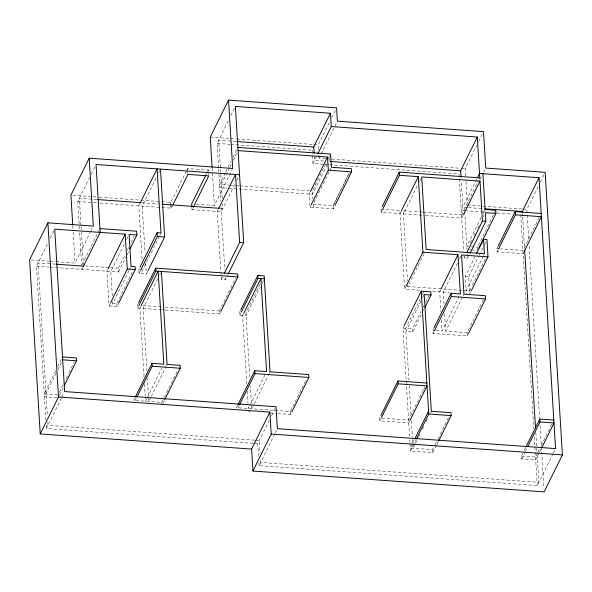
<?xml version="1.0" encoding="UTF-8"?>
<svg xmlns="http://www.w3.org/2000/svg" width="592" height="592" viewBox="0 0 592 592"><rect width="100%" height="100%" fill="white"/><g stroke="black" fill="none" stroke-linecap="round" stroke-linejoin="round"><path stroke-width="0.44" stroke-dasharray="2.96 2.22" d="M45.858 420.253L36.452 266.119L48.233 242.291M50.261 238.176L53.916 230.784M79.446 229L77.759 201.48L89.54 177.644M91.168 174.351L95.638 165.316M55.966 261.694L75.058 263.055L90.495 231.827M90.894 231.006L93.336 226.077M82.081 264.75L99.952 228.586M82.717 267.732L81.911 269.375L81.674 265.571M55.626 370.91L44.252 393.924L58.075 394.916M57.653 366.803L62.123 357.76M56.21 372.967L44.43 396.803L58.253 397.794M57.831 369.682L61.487 362.282M139.616 204.203L138.802 205.846L142.102 259.873M107.722 269.523L106.908 271.166L109.032 305.997L116.987 306.567L118.208 304.103M156.022 178.148L142.213 206.09L145.07 252.888M158.464 173.219L160.084 169.926M124.209 244.326L110.808 271.447L112.362 296.969M126.644 239.397L128.679 235.283M50.091 267.096L118.6 272.002L118.363 268.198L124.86 255.048M127.302 250.12L128.923 246.834M130.958 242.72L134.206 236.149M118.6 272.002L126.718 255.566M127.125 254.745L128.753 251.459M59.296 392.452L62.952 385.052M66.2 378.48L68.642 373.545M69.042 372.723L74.326 362.038M59.474 395.323L63.129 387.93M253.147 443.364L46.368 428.556L61.39 398.164M61.797 397.336L63.832 393.221M109.032 305.997L110.253 303.533M128.997 270.47L112.754 303.348L116.809 303.637L133.059 270.766M129.404 269.649L130.625 267.184M186.384 171.021L170.918 202.323L160.824 201.598M186.791 170.2L187.605 168.55L208.384 170.037L208.488 171.71M147.578 271.528L146.357 273.992L139.053 273.467L138.817 269.663L139.631 268.021M139.053 273.467L140.274 271.003M99.767 203.049L171.273 208.177L172.494 205.705M159.374 236.245L142.716 269.945L142.946 273.748M159.773 235.424L160.994 232.959M218.603 168.017L217.101 143.412L228.475 120.405M230.91 115.47L234.565 108.077M138.239 303.474L137.425 305.117L137.61 308.04L160.632 309.69M137.61 308.04L138.417 306.397M140.689 306.56L139.882 308.203L144.041 376.327M205.942 174.98L207.163 172.509M207.57 171.687L208.384 170.037M157.746 278.847L143.123 308.439L146.949 371.036M159.781 274.74L160.595 273.097M234.676 184.63L221.275 211.751L192.052 209.664L192.866 208.014M225.293 172.886L219.602 184.386L228.778 185.044M225.7 172.057L227.728 167.95M228.135 167.129L230.976 161.379M233.011 157.265L237.473 148.229M229.548 167.884L219.802 187.612L227.18 188.138M229.955 167.062L231.583 163.777M233.204 160.484L237.673 151.448M196.241 204.136L214.422 205.439L232.293 169.275M218.026 209.82L217.212 211.462L221.364 279.365L225.419 279.653L227.853 274.725M236.711 180.523L238.332 177.237M134.946 397.868L133.733 400.333L161.816 402.345L163.843 398.238M135.124 400.747L136.345 398.275M146.772 398.712L145.558 401.176L145.277 396.573M147.179 397.891L162.208 367.484M150.834 397.306L148.799 401.413L147.401 378.399M151.241 396.485L165.864 366.892M166.271 366.071L167.077 364.428M221.364 279.365L222.577 276.901M164.25 397.41L178.066 369.467M162.8 403.574L164.428 400.288M165.235 310.023L219.588 313.915L219.41 310.985L235.66 278.114M219.588 313.915L220.402 312.273M328.597 164.657L312.983 163.54L312.169 150.22L312.983 148.577M318.577 149.273L318.304 144.833L330.084 120.997M331.712 117.712L335.368 110.319M312.983 163.54L316.639 156.14M240.352 310.785L239.545 312.428L239.723 315.358L246.065 315.81L260.28 287.046M239.723 315.358L240.937 312.887M325.556 158.612L319.118 158.153L320.746 154.867M321.153 154.046L336.996 121.989M243.453 313.923L242.646 315.566L246.805 383.683M260.103 284.116L245.887 312.887L249.883 378.406M262.315 282.939L263.529 280.467M310.067 192.37L309.253 194.013L310.053 207.185L333.274 208.85L334.487 206.386M325.704 163.91L312.302 191.031L312.776 198.794M328.553 158.153L330.173 154.867M327.124 164.657L312.502 194.25L228.098 188.204M329.152 160.55L329.966 158.908M310.053 207.185L310.867 205.542M313.301 207.415L313.109 204.247L330.98 168.084M333.274 208.85L333.074 205.676L349.324 172.805M333.089 205.92L349.339 173.049M237.71 405.224L236.497 407.696L290.391 411.551L306.234 379.502M237.888 408.103L239.109 405.638M264.972 374.84L248.322 408.539L248.041 403.936M253.768 404.676L251.741 408.783L250.335 385.769M254.175 403.855L268.798 374.262M269.205 373.441L270.019 371.798M258.519 456.499L257.735 443.697L269.501 419.891M271.543 415.769L276.02 406.711M400.836 211.988L400.022 213.631L381.189 212.276L380.996 209.109L381.81 207.466M381.189 212.276L382.41 209.812M553.113 453.516L537.27 485.573L259.081 465.645L274.917 433.596M275.324 432.774L277.359 428.66M277.781 413.512L290.568 414.43L291.382 412.787M417.242 185.977L403.433 213.919L424.375 215.421M419.676 181.048L421.304 177.763M419.92 290.287L404.632 289.192L405.853 286.72M465.675 175.905L465.231 168.616L476.604 145.602M478.632 141.495L482.288 134.095M424.109 253.635L407.866 286.506L407.747 284.671M409.575 436.378L402.967 328.116L403.781 326.473M476.678 179.206L461.249 210.434L464.653 210.678M461.516 214.874L478.58 180.36M478.98 179.539L479.794 177.896M420.35 298.731L405.727 328.316L408.894 380.249M422.385 294.616L424.005 291.331M480.045 179.576L481.718 176.164M483.701 172.176L485.329 168.89M462.929 215.629L461.716 218.1L425.285 215.488M420.956 301.128L405.927 331.535L412.742 332.023L421.682 313.938M422.577 297.835L424.205 294.55M412.742 332.023L412.543 328.804L421.075 311.54M423.11 307.433L423.916 305.79M425.544 302.505L428.793 295.926M423.302 310.652L424.116 309.009M440.515 290.058L439.701 291.701L440.922 311.762M409.568 421.252L408.754 422.895L379.857 420.823L379.679 417.945L380.493 416.302M457.49 263.188L443.267 291.96L443.993 303.814M459.518 259.081L461.146 255.796M379.857 420.823L381.078 418.359M481.074 217.634L466.836 246.435L470.381 246.694M483.109 213.52L484.737 210.227L484.833 211.832M470.285 243.075L472.32 238.961M473.948 235.668L475.169 233.196M477.611 228.26L479.646 224.146M483.301 216.739L484.115 215.088M468.376 256.647L467.562 258.29L464.15 258.045L464.964 256.403M468.916 332.645L467.288 335.93L433.033 333.474L432.841 330.255L433.655 328.612M433.033 333.474L433.847 331.831M477.655 250.416L477.463 247.197L495.741 210.212M483.205 256.158L466.141 290.679L465.268 276.338L475.021 256.617M470.951 291.382L469.73 293.854L468.679 276.582L478.832 256.04M479.239 255.211L484.115 245.354M484.522 244.533L486.957 239.597M436.2 330.499L442.091 330.921L460.369 293.935M483.338 299.833L467.095 332.711L445.665 331.172L462.722 296.659M463.129 295.837L463.943 294.187M483.612 255.337L484.426 253.694M470.773 288.459L469.552 290.924L404.454 286.262M472.394 285.174L486.21 257.231M423.199 390.431L408.576 420.017L379.679 417.945M423.606 389.61L424.827 387.146M523.927 252.029L523.113 253.672L497.139 251.815L496.94 248.596L497.754 246.953M497.139 251.815L498.36 249.35M528.671 238.761L526.873 209.309L538.653 185.474M540.274 182.188L543.93 174.788M412.321 443.956L410.293 448.063L432.693 449.668L434.728 445.561M412.728 443.134L414.348 439.849M436.526 445.199L432.87 452.599L410.471 450.993L416.154 439.486M415.081 444.155L413.053 448.262L412.432 438.154M415.488 443.334L418.329 437.577M418.736 436.755L419.957 434.291M422.392 429.355L424.42 425.248M426.048 421.963L428.075 417.856M430.517 412.92L431.331 411.277M539.164 217.582L522.921 250.453L500.529 248.847M435.127 444.74L437.569 439.804M437.976 438.983L448.943 416.798M436.933 444.377L438.154 441.913M539.364 452.562L535.708 459.962L521.67 458.955L521.493 456.025L523.935 451.097M524.342 450.275L525.555 447.811M521.67 458.955L524.926 452.384M525.333 451.555L527.361 447.448M537.558 452.924L535.531 457.031L521.493 456.025M537.965 452.103L539.593 448.817M541.214 445.524L551.774 424.161M539.771 451.74L541.391 448.455M553.52 452.695L554.734 450.231M210.249 137.092L229.481 138.476M230.399 138.535L235.89 138.935M236.807 138.994L312.813 144.441M313.73 144.507L318.304 144.833M236.06 141.444L218.692 140.2L220.749 173.915M217.101 143.412L229.903 144.33M230.813 144.396L312.169 150.22M326.473 158.678L460.635 168.283M461.553 168.35L465.231 168.616M323.765 160.98L314.574 160.321L314.197 154.112M329.515 164.724L459.022 173.996L463.706 250.786M229.696 185.111L235.209 185.503M236.127 185.57L238.879 185.77M239.797 185.836L309.549 190.831M467.451 205.054L522.299 208.983M523.217 209.05L526.873 209.309M467.48 207.555L462.907 207.23L461.353 181.722M468.39 207.622L483.93 208.732M464.905 210.7L484.123 212.077M496.94 212.994L512.502 214.104M313.109 204.247L333.074 205.676M380.996 209.109L399.829 210.456L404.632 289.192M422.362 212.069L403.233 210.7L407.525 280.993M423.273 212.136L461.59 214.881M72.749 195.286L92.012 196.67M92.929 196.736L98.435 197.129M99.352 197.195L159.907 201.532M96.829 199.511L79.35 198.261L81.03 225.789M141.91 202.738L161.224 204.122M220.106 208.34L222.866 208.539L222.585 203.981M77.759 201.48L92.433 202.523M93.351 202.59L98.849 202.989M471.262 246.753L477.463 247.197M496.94 248.596L499.633 248.788M468.805 249.787L470.573 249.913M471.461 249.972L476.775 250.357M465.268 276.338L468.679 276.582M31.42 259.932L48.692 261.168M49.602 261.235L55.056 261.627M85.344 265.838L109.194 267.54M110.112 267.606L118.363 268.198M138.817 269.663L141.155 269.834M55.315 264.143L38.043 262.907L47.39 416.109M432.508 291.183L449.661 292.411M36.452 266.119L49.18 267.036M142.953 305.509L164.139 307.026M165.064 307.093L219.41 310.985M161.549 309.757L164.317 309.956M402.967 328.116L412.543 328.804M432.841 330.255L435.364 330.44M248.544 411.418L250.372 411.551M270.47 412.994L276.864 413.445M254.73 440.152L47.959 425.337L47.73 421.652M255.655 440.219L259.326 440.478L260.11 453.287M254.064 443.43L257.735 443.697M529.122 246.124L539.623 418.255M540.074 425.618L541.31 445.865M541.369 446.782L543.9 488.208M522.44 213.327L522.603 216.087M522.662 217.012L524.571 248.337M535.819 432.604L537.114 453.79M537.173 454.715L538.861 482.354L260.665 462.433L260.502 459.688M520.738 214.696L533.784 428.445M534.287 436.741L534.85 445.954M534.909 446.871L537.27 485.573M466.008 181.367L467.34 203.234M464.713 211.596L467.036 249.654M467.295 253.975L467.562 258.29M464.039 256.232L464.15 258.045M467.095 332.711L467.288 335.93M444.607 313.849L445.665 331.172M441.425 319.976L442.091 330.921M432.693 449.668L432.87 452.599M409.235 385.762L411.085 416.095M411.366 420.69L412.38 437.229M409.797 439.974L409.96 442.668M410.019 443.571L410.471 450.993M318.903 154.601L319.118 158.153M290.391 411.551L290.568 414.43M258.911 462.9L259.081 465.645M247.249 391.046L247.981 403.019M220.809 174.825L222.252 198.512M218.663 168.927L220.609 200.821M220.994 207.2L224.805 269.56M225.308 277.818L225.419 279.653M212.143 168.076L214.422 205.439M208.539 172.546L208.687 175.054M191.949 207.992L192.052 209.664M187.605 168.55L187.708 170.222M187.76 171.058L187.908 173.567M171.014 203.996L171.273 208.177M170.592 202.294L170.74 204.802M170.792 205.639L170.947 208.147M161.816 402.345L161.949 404.499M145.684 262.981L146.357 273.992M144.485 383.69L145.218 395.656M116.809 303.637L116.987 306.567M112.643 301.528L112.931 306.279M81.089 226.706L83.442 265.246M79.668 232.671L81.629 264.787M72.757 225.441L73.097 230.947M73.149 231.864L75.058 263.055M46.139 424.864L46.368 428.556"/><path stroke-width="0.89" d="M251.6 449.084L252.939 471.032L544.122 491.885L562.4 454.908L545.151 172.324L485.736 168.069L483.509 131.631L337.396 121.168L336.589 107.848L228.527 100.115L232.7 168.454L89.192 158.175L93.336 226.077L47.878 222.821L29.6 259.807L40.234 433.943L251.6 449.084L269.878 412.099L58.512 396.958L40.234 433.943M89.192 158.175L70.914 195.16L72.705 224.523M83.124 266.911L100.189 232.39L96.045 164.495L239.553 174.773M140.023 203.382L157.08 168.861L160.994 232.959L157.102 232.678L140.038 267.199M108.129 268.701L125.186 234.18L54.73 229.141L64.646 391.571L276.02 406.711L277.359 428.66L555.548 448.588L539.016 177.711L479.527 173.456L477.492 177.563M129.974 248.995L136.878 235.024L136.641 231.213L99.952 228.586M64.343 385.466L76.531 360.809L76.353 357.931L62.53 356.939M110.66 302.712L127.31 269.012L125.186 234.18M118.615 303.282L135.265 269.582L135.087 266.652L131.032 266.363L129.086 234.462L136.878 235.024M140.674 270.181L157.331 236.489L157.102 232.678M172.901 204.876L187.96 174.403L208.739 175.891L193.273 207.193M228.527 100.115L210.249 137.092L212.084 167.166M147.985 270.707L164.635 237.007L160.491 169.105M138.646 302.653L155.703 268.132L237.688 274L237.866 276.93L220.809 311.451M138.824 305.576L155.888 271.055L155.703 268.132M141.096 305.738L158.16 271.217L163.836 364.198L152.011 363.347L135.353 397.047M205.535 175.802L191.697 203.811L191.897 207.156M218.433 208.998L235.498 174.477L239.642 242.38L224.205 273.615M137.152 396.633L152.181 366.226L152.011 363.347M164.835 399.467L180.271 368.239L180.094 365.36L167.077 364.428L161.409 271.454M228.26 273.904L243.697 242.668L235.379 106.427L330.447 113.242L331.261 126.555L317.86 153.676M313.39 147.756L330.447 113.242M240.759 309.964L257.823 275.443L264.165 275.902L270.019 371.798L308.669 374.566L308.846 377.444L291.789 411.965M241.344 312.065L258.001 278.373L257.823 275.443M243.86 313.101L260.924 278.58L266.6 371.554L254.775 370.71L238.117 404.403M310.467 191.549L327.531 157.028L238.08 150.627M311.274 204.721L328.331 170.2L327.531 157.028M334.894 205.557L351.552 171.865L351.359 168.698L331.387 167.262L330.58 154.046L237.88 147.408M239.516 404.817L254.945 373.589L254.775 370.71M382.21 206.645L399.274 172.124L479.794 177.896L477.3 137.018L331.261 126.555M252.939 471.032L271.217 434.047L269.878 412.099M382.809 208.991L399.467 175.299L399.274 172.124M401.235 211.166L418.3 176.645L399.467 175.299M460.243 171.532L477.3 137.018M406.26 285.899L422.91 252.207L418.3 176.645M404.188 325.652L421.245 291.131L430.828 291.819L431.02 295.038L424.93 307.366M463.336 214.807L479.994 181.115L421.711 176.941L426.144 249.521L484.426 253.694L483.546 239.353L486.957 239.597L488.008 256.869L471.358 290.561M440.914 289.236L457.979 254.715L422.91 252.207M380.9 415.48L397.957 380.967L426.854 383.031M381.477 417.538L398.135 383.838L397.957 380.967M484.737 210.227L485.114 209.457L482.931 173.7M466.999 252.296L482.428 221.06L479.994 181.115M469.996 253.361L485.84 221.304L485.314 212.676L495.933 213.431L495.741 210.212L485.114 209.457M434.054 327.79L451.119 293.269L460.369 293.935L457.979 254.715M434.254 331.009L451.311 296.488L451.119 293.269M478.876 247.952L495.933 213.431M476.641 253.324L483.546 239.353M409.975 420.431L427.032 385.91L398.135 383.838M498.161 246.131L515.225 211.61L541.199 213.468M498.767 248.529L515.417 214.829L515.225 211.61M521.952 212.232L539.016 177.711M414.755 439.027L428.571 411.077M416.561 438.665L428.749 414.008L421.245 291.131M468.916 332.645L485.566 298.945L485.373 295.726L463.943 294.187L461.545 254.974L488.008 256.869M524.334 251.208L541.391 216.687L515.417 214.829M438.561 441.092L451.148 415.614L450.971 412.683L431.331 411.277L424.205 294.55L431.02 295.038M525.962 446.99L539.771 419.047L553.809 420.046M527.768 446.627L539.956 421.97L539.771 419.047M541.798 447.633L553.986 422.977L539.956 421.97M236.978 141.51L313.76 147.008L314.137 153.224M330.195 161.446L460.68 170.785L461.072 177.163M328.331 170.2L351.552 171.865M484.848 208.798L522.322 211.485M482.428 221.06L485.84 221.304M97.754 199.578L140.985 202.671M162.149 204.188L219.181 208.273M157.331 236.489L164.635 237.007M239.642 242.38L243.697 242.668M127.31 269.012L135.265 269.582M155.888 271.055L237.866 276.93M258.001 278.373L264.343 278.825M56.225 264.21L83.494 266.163M451.311 296.488L485.566 298.945M62.708 359.818L76.531 360.809M152.181 366.226L180.271 368.239M254.945 373.589L308.846 377.444M428.749 414.008L451.148 415.614M271.217 434.047L562.4 454.908M524.69 250.179L535.538 427.994M47.878 222.821L58.512 396.958"/></g></svg>
